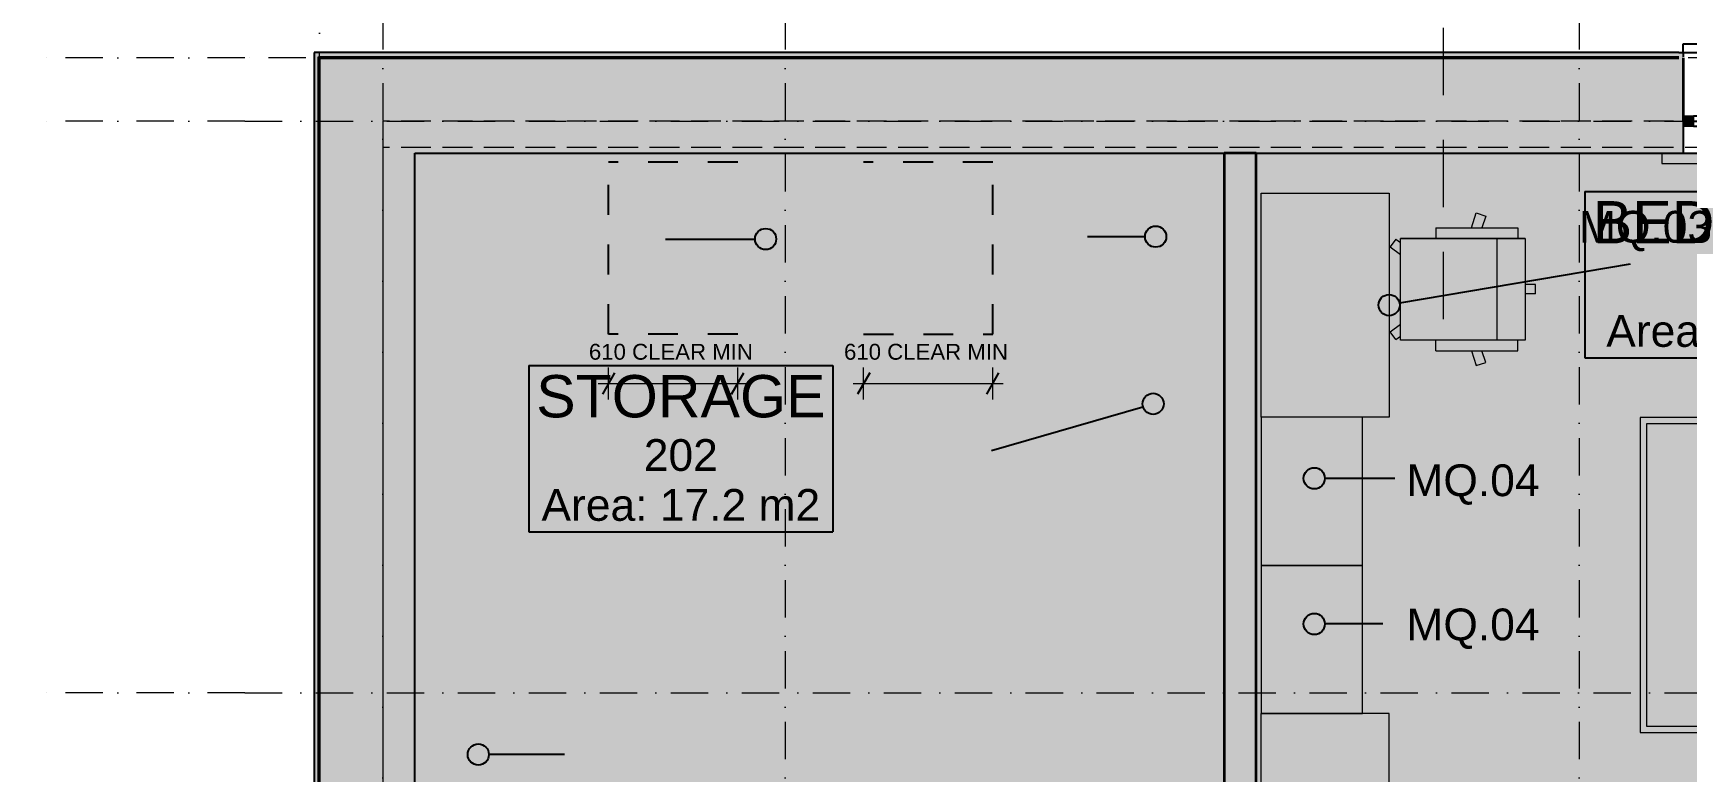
# Model space of a CAD drawing. Header units: millimetres. Extents: x -14278 to 96025, y -22378 to 34603.
# Drawn here: x 54349 to 62160, y 12176 to 15666 of the extents above; entities that cross this region are included whole.
import ezdxf
from ezdxf.enums import TextEntityAlignment as Align

# ---------------------------------------------------------------- set-up
doc = ezdxf.new("R2010")
doc.units = ezdxf.units.MM
doc.header["$MEASUREMENT"] = 0
for name, pattern in [('Dashed', [282.222223, 141.111112, -141.111112]), ('Dot & Dashed', [335.138881, 176.388884, -88.194442, 0, -70.555556]), ('Hidden Line', [195.611112, 141.111112, -54.5]), ('Long Dashed', [529.166651, 317.499995, -211.666656])]:
    doc.linetypes.add(name, pattern=pattern)
for name, color, linetype in [('A-Zz_20_10_90-T_TextFFEInternal', 7, 'Continuous'), ('A-Zz_60_50_80-P_MarkerSection', 7, 'Continuous'), ('NewA-Ee_25_10-M_WallsExternal', 7, 'Continuous'), ('NewA-Ee_25_10-M_WallsInternal', 7, 'Continuous'), ('NewA-Ee_30_10-M_Roofs', 7, 'Continuous'), ('NewA-Ee_30_40-M_Floors', 7, 'Continuous'), ('NewA-Ee_40_20-M_GeneralFFAndEInternalFixed', 7, 'Continuous'), ('NewA-Ee_40_20-M_GeneralFFAndEInternalMovable', 7, 'Continuous'), ('NewA-SL-M_SpacesInternal', 7, 'Continuous'), ('NewA-Ss_30_25-M_CeilingAndSoffitSystems', 7, 'Continuous'), ('NewA-Zz_20_10_90-T_TextFFEInternal', 7, 'Continuous'), ('NewA-Zz_20_20-D_DimensionFFE', 7, 'Continuous'), ('NewA-Zz_35_40_80-M_GridStructural', 7, 'Continuous'), ('NewA-Zz_50_90_00-M_GrossInternal', 7, 'Continuous'), ('NewA-Zz_60_50_90-P_VoidOpening', 7, 'Continuous')]:
    doc.layers.add(name, color=color, linetype=linetype)
doc.styles.add('GENERATED_STYLE_1', font='')
doc.styles.get('GENERATED_STYLE_1').set_extended_font_data('Arial')
doc.dimstyles.new('GENERATED_STYLE__3', dxfattribs={"dimtxt": 75, "dimasz": 76, "dimexe": 0.18, "dimexo": 300, "dimgap": 0.09, "dimtad": 1, "dimtih": 1, "dimtoh": 1, "dimdec": 0, "dimzin": 0, "dimdsep": 46, "dimtxsty": 'GENERATED_STYLE_1', "dimblk": 'ARROWHEAD_2', "dimblk1": 'ARROWHEAD_2', "dimblk2": 'ARROWHEAD_2', "dimcen": 0.09, "dimclrd": 6, "dimclre": 6, "dimclrt": 7, "dimazin": 0, "dimtfac": 1, "dimtdec": 4, "dimtmove": 2, "dimatfit": 3, "dimfxl": 0, "dimtolj": 1, "dimtzin": 0, "dimarcsym": 0})

# ---------------------------------------------------------------- blocks, each defined once
blk = doc.blocks.new('Slab_29_2', base_point=(88251.7, 6550.5))
at = {"layer": 'NewA-Ee_30_40-M_Floors', "linetype": 'Continuous', "lineweight": 13}
blk.add_hatch(color=254, dxfattribs=at).paths.add_polyline_path([(88251.7, 6550.5), (88251.7, 12847.7), (90701.4, 12847.7), (90701.4, 15099.7), (56152, 15099.7), (56152, 6550.5)])
at = {"layer": 'NewA-Ee_30_40-M_Floors', "color": 6, "linetype": 'Continuous', "lineweight": 13, "flags": 128}
blk.add_lwpolyline([(88251.7, 6550.5), (56152, 6550.5), (56152, 15099.7), (90701.4, 15099.7), (90701.4, 12847.7), (88251.7, 12847.7)], close=True, dxfattribs=at)
blk = doc.blocks.new('STORAGE_202_39_2', base_point=(57408.5, 13743.2))
at = {"layer": 'NewA-SL-M_SpacesInternal', "color": 253, "linetype": 'Continuous', "lineweight": 13}
for p, q in [((56152, 15099.7), (56152, 10606)), ((59975.3, 15099.7), (56152, 15099.7)), ((59975.3, 10606), (59975.3, 15099.7)), ((56152, 10606), (59975.3, 10606))]:
    blk.add_line(p, q, dxfattribs=at)
at = {"layer": 'NewA-SL-M_SpacesInternal', "linetype": 'Continuous'}
for p, q in [((56690.4, 14096.7), (56690.4, 13782.5)), ((56690.4, 14096.7), (58126.6, 14096.7)), ((58126.6, 14096.7), (58126.6, 13782.5)), ((56690.4, 13782.5), (56690.4, 13546.7)), ((58126.6, 13782.5), (58126.6, 13546.7)), ((56690.4, 13546.7), (56690.4, 13311)), ((58126.6, 13546.7), (58126.6, 13311)), ((56690.4, 13311), (58126.6, 13311))]:
    blk.add_line(p, q, dxfattribs=at)
at = {"layer": 'NewA-SL-M_SpacesInternal', "color": 5, "lineweight": 70, "style": 'GENERATED_STYLE_1'}
for tag, height, p in [('ROOM_NAME', 200, (57408.5, 14051)), ('ROOM_NUMBER', 150, (57408.5, 13748.2)), ('adj_text', 150, (57408.5, 13512.5))]:
    blk.add_attdef(tag, text='', height=height, dxfattribs=at).set_placement(p, align=Align.TOP_CENTER)
blk = doc.blocks.new('BEDROOM_203_40_2', base_point=(62437, 14565))
at = {"layer": 'NewA-SL-M_SpacesInternal', "color": 253, "linetype": 'Continuous', "lineweight": 13}
for p, q in [((60125.3, 15099.7), (60125.3, 11096.4)), ((63953.2, 15099.7), (60125.3, 15099.7)), ((63953.2, 11096.4), (63953.2, 15099.7)), ((60125.3, 11096.4), (60949.7, 11096.4)), ((60949.7, 11096.4), (60949.7, 8145.4)), ((62178.2, 8145.4), (62178.2, 11096.4)), ((62178.2, 11096.4), (63953.2, 11096.4)), ((60949.7, 8145.4), (62178.2, 8145.4))]:
    blk.add_line(p, q, dxfattribs=at)
at = {"layer": 'NewA-SL-M_SpacesInternal', "linetype": 'Continuous'}
for p, q in [((61678.3, 14918.6), (61678.3, 14604.3)), ((61678.3, 14918.6), (63195.6, 14918.6)), ((63195.6, 14918.6), (63195.6, 14604.3)), ((61678.3, 14604.3), (61678.3, 14368.6)), ((63195.6, 14604.3), (63195.6, 14368.6)), ((61678.3, 14368.6), (61678.3, 14132.8)), ((63195.6, 14368.6), (63195.6, 14132.8)), ((61678.3, 14132.8), (63195.6, 14132.8))]:
    blk.add_line(p, q, dxfattribs=at)
at = {"layer": 'NewA-SL-M_SpacesInternal', "color": 5, "lineweight": 70, "style": 'GENERATED_STYLE_1'}
for tag, height, p in [('ROOM_NAME', 200, (62437, 14872.8)), ('ROOM_NUMBER', 150, (62437, 14570)), ('adj_text', 150, (62437, 14334.3))]:
    blk.add_attdef(tag, text='', height=height, dxfattribs=at).set_placement(p, align=Align.TOP_CENTER)
blk = doc.blocks.new('Slab_38_2', base_point=(56152, 10606))
at = {"layer": 'NewA-Ss_30_25-M_CeilingAndSoffitSystems', "linetype": 'Continuous', "lineweight": 0}
blk.add_hatch(color=255, dxfattribs=at).paths.add_polyline_path([(56152, 10606), (57962.6, 10606), (57962.6, 11196.5), (58527.8, 11196.5), (58527.8, 10606), (59975.3, 10606), (59975.3, 15099.7), (56152, 15099.7)])
at = {"layer": 'NewA-Ss_30_25-M_CeilingAndSoffitSystems', "color": 6, "linetype": 'Continuous', "lineweight": 13, "flags": 128}
blk.add_lwpolyline([(56152, 10606), (57962.6, 10606), (57962.6, 11196.5), (58527.8, 11196.5), (58527.8, 10606), (59975.3, 10606), (59975.3, 15099.7), (56152, 15099.7)], close=True, dxfattribs=at)
blk = doc.blocks.new('Slab_39_2', base_point=(60125.3, 15099.7))
at = {"layer": 'NewA-Ss_30_25-M_CeilingAndSoffitSystems', "linetype": 'Continuous', "lineweight": 0}
blk.add_hatch(color=255, dxfattribs=at).paths.add_polyline_path([(60125.3, 15099.7), (60125.3, 11096.4), (60949.7, 11096.4), (60949.7, 8145.4), (62178.2, 8145.4), (62178.2, 11096.4), (63953.2, 11096.4), (63953.2, 15099.7)])
at = {"layer": 'NewA-Ss_30_25-M_CeilingAndSoffitSystems', "color": 6, "linetype": 'Continuous', "lineweight": 13, "flags": 128}
blk.add_lwpolyline([(60125.3, 15099.7), (63953.2, 15099.7), (63953.2, 11096.4), (62178.2, 11096.4), (62178.2, 8145.4), (60949.7, 8145.4), (60949.7, 11096.4), (60125.3, 11096.4)], close=True, dxfattribs=at)
blk = doc.blocks.new('Double Window 19_2')
at = {"layer": 'NewA-Ee_25_10-M_WallsExternal', "linetype": 'Continuous', "lineweight": 13}
for points in [[(-750, 0), (-750, -50), (-700, -50), (-700, 0)], [(0, -50), (0, 0), (-50, 0), (-50, -50)], [(0, 0), (0, -50), (50, -50), (50, 0)], [(750, -50), (750, 0), (700, 0), (700, -50)]]:
    blk.add_hatch(color=104, dxfattribs=at).paths.add_polyline_path(points)
at = {"layer": 'NewA-Ee_25_10-M_WallsExternal', "linetype": 'Continuous'}
for p, q in [((-750, 300), (-750, 340)), ((-750, 340), (750, 340)), ((750, 340), (750, 300)), ((-700, 0), (-50, 0)), ((50, 0), (700, 0)), ((-750, -24.9), (-750, -50)), ((-700, -25), (-50, -25)), ((-50, -50), (-700, -50)), ((50, -25), (700, -25)), ((700, -50), (50, -50)), ((750, -24.9), (750, -50)), ((-750, -175.2), (750, -175.2))]:
    blk.add_line(p, q, dxfattribs=at)
at = {"layer": 'NewA-Ee_25_10-M_WallsExternal', "linetype": 'Dashed'}
blk.add_line((-750, 300), (750, 300), dxfattribs=at)
at = {"layer": 'NewA-Ee_25_10-M_WallsExternal', "color": 24, "linetype": 'Continuous', "lineweight": 13}
for p, q in [((-750, 0), (-700, 0)), ((-700, 0), (-700, -50)), ((-50, -50), (-50, 0)), ((-50, 0), (0, 0)), ((0, 0), (50, 0)), ((50, 0), (50, -50)), ((700, -50), (700, 0)), ((700, 0), (750, 0)), ((-700, -50), (-750, -50)), ((0, -50), (-50, -50)), ((50, -50), (0, -50)), ((750, -50), (700, -50))]:
    blk.add_line(p, q, dxfattribs=at)
at = {"layer": 'NewA-Ee_25_10-M_WallsExternal', "color": 92, "linetype": 'Continuous', "lineweight": 35}
for p, q in [((-750, 0), (-750, -24.9)), ((750, 0), (750, -24.9))]:
    blk.add_line(p, q, dxfattribs=at)
blk = doc.blocks.new('Wall_68_2', base_point=(56001.7, 15250))
at = {"layer": 'NewA-Ee_25_10-M_WallsExternal', "linetype": 'Continuous', "lineweight": 13}
for points in [[(62121.6, 15574.9), (55676.8, 15574.9), (55696.9, 15554.8), (62121.6, 15554.8)], [(55701.7, 15550), (56001.7, 15250), (62141.7, 15250), (62141.7, 15274.9), (62121.6, 15274.9), (62121.6, 15550)], [(62121.6, 15574.9), (62121.6, 15274.9), (62141.7, 15274.9), (62141.7, 15574.9)], [(56001.7, 15250), (56072.1, 15179.6), (62128.7, 15179.6), (62128.7, 15224.9), (62141.7, 15224.9), (62141.7, 15250)], [(62128.7, 15179.6), (56072.1, 15179.6), (56135.6, 15116.1), (62128.7, 15116.1)], [(62128.7, 15099.7), (62141.7, 15099.7), (62141.7, 15224.9), (62128.7, 15224.9)], [(62128.7, 15116.1), (56135.6, 15116.1), (56152, 15099.7), (62128.7, 15099.7)]]:
    blk.add_hatch(color=6, dxfattribs=at).paths.add_polyline_path(points)
at = {"layer": 'NewA-Ee_25_10-M_WallsExternal', "linetype": 'Continuous'}
for p, q in [((55696.9, 15554.8), (62121.6, 15554.8)), ((62121.6, 15574.9), (62141.7, 15574.9)), ((62141.7, 15574.9), (62141.7, 15554.8)), ((62141.7, 15250), (62141.7, 15224.9)), ((62141.7, 15224.9), (62141.7, 15179.6)), ((62141.7, 15179.6), (62141.7, 15116.1)), ((62128.7, 15099.7), (62141.7, 15099.7)), ((62141.7, 15116.1), (62141.7, 15099.7))]:
    blk.add_line(p, q, dxfattribs=at)
at = {"layer": 'NewA-Ee_25_10-M_WallsExternal', "color": 92, "linetype": 'Continuous', "lineweight": 35}
for p, q in [((55701.7, 15550), (62121.6, 15550)), ((62141.7, 15550), (62141.7, 15274.9)), ((62141.7, 15274.9), (62141.7, 15250))]:
    blk.add_line(p, q, dxfattribs=at)
at = {"layer": 'NewA-Ee_25_10-M_WallsExternal', "linetype": 'Continuous', "flags": 128}
for points in [[(62121.6, 15574.9), (55676.8, 15574.9)], [(56152, 15099.7), (62128.7, 15099.7)]]:
    blk.add_lwpolyline(points, dxfattribs=at)
at = {"layer": 'NewA-Ee_25_10-M_WallsExternal', "linetype": 'Continuous', "zscale": 1000}
blk.add_blockref('Double Window 19_2', (62891.7, 15274.9), dxfattribs=at)
blk = doc.blocks.new('Wall_69_2', base_point=(56001.7, 15250))
at = {"layer": 'NewA-Ee_25_10-M_WallsExternal', "linetype": 'Continuous', "lineweight": 13}
for points in [[(55696.9, 6245.2), (55696.9, 15554.8), (55676.8, 15574.9), (55676.8, 6225.1)], [(56001.7, 6550), (56001.7, 15250), (55701.7, 15550), (55701.7, 6250)], [(56072.1, 6620.4), (56072.1, 15179.6), (56001.7, 15250), (56001.7, 6550)], [(56135.6, 6683.9), (56135.6, 15116.1), (56072.1, 15179.6), (56072.1, 6620.4)], [(56152, 6700.3), (56152, 15099.7), (56135.6, 15116.1), (56135.6, 6683.9)]]:
    blk.add_hatch(color=6, dxfattribs=at).paths.add_polyline_path(points)
at = {"layer": 'NewA-Ee_25_10-M_WallsExternal', "linetype": 'Continuous'}
blk.add_line((55696.9, 6245.2), (55696.9, 15554.8), dxfattribs=at)
at = {"layer": 'NewA-Ee_25_10-M_WallsExternal', "color": 92, "linetype": 'Continuous', "lineweight": 35}
blk.add_line((55701.7, 6250), (55701.7, 15550), dxfattribs=at)
at = {"layer": 'NewA-Ee_25_10-M_WallsExternal', "linetype": 'Continuous', "flags": 128}
for points in [[(55676.8, 15574.9), (55676.8, 6225.1)], [(56152, 6700.3), (56152, 15099.7)]]:
    blk.add_lwpolyline(points, dxfattribs=at)
blk = doc.blocks.new('Wall_84_2', base_point=(59975.3, 15099.7))
at = {"layer": 'NewA-Ee_25_10-M_WallsInternal', "linetype": 'Continuous', "lineweight": 13}
blk.add_hatch(color=6, dxfattribs=at).paths.add_polyline_path([(59975.3, 15099.7), (59975.3, 7995.4), (60125.3, 8145.4), (60125.3, 15099.7)])
at = {"layer": 'NewA-Ee_25_10-M_WallsInternal', "color": 92, "linetype": 'Continuous', "lineweight": 35, "flags": 128}
for points in [[(59975.3, 15099.7), (59975.3, 10606)], [(60125.3, 15099.7), (59975.3, 15099.7)], [(60125.3, 11096.4), (60125.3, 15099.7)], [(60125.3, 9081), (60125.3, 10971.4)], [(59975.3, 10456), (59975.3, 7995.4)], [(60125.3, 8145.4), (60125.3, 8956)]]:
    blk.add_lwpolyline(points, dxfattribs=at)
blk = doc.blocks.new('Standard grid marker')
at = {"layer": 'NewA-Zz_35_40_80-M_GridStructural', "color": 6, "linetype": 'Dot & Dashed', "lineweight": 13}
blk.add_line((1000, 0), (18130.8, 0), dxfattribs=at)
at = {"layer": 'NewA-Zz_35_40_80-M_GridStructural', "style": 'GENERATED_STYLE_1'}
blk.add_attdef('AC_MarkerText_1', text='', height=250, rotation=90, dxfattribs=at).set_placement((-250, 14.3), align=Align.MIDDLE_CENTER)
blk = doc.blocks.new('Standard grid marker_2')
at = {"layer": 'NewA-Zz_35_40_80-M_GridStructural', "color": 6, "linetype": 'Dot & Dashed', "lineweight": 13}
for q in [(0, 0), (40175.6, 0)]:
    blk.add_line((1000, 0), q, dxfattribs=at)
at = {"layer": 'NewA-Zz_35_40_80-M_GridStructural', "style": 'GENERATED_STYLE_1'}
blk.add_attdef('AC_MarkerText_1', text='', height=250, dxfattribs=at).set_placement((41425.6, 14.3), align=Align.MIDDLE_CENTER)
blk = doc.blocks.new('Standard grid marker_3')
at = {"layer": 'NewA-Zz_35_40_80-M_GridStructural', "color": 6, "linetype": 'Dot & Dashed', "lineweight": 13}
blk.add_line((0, 0), (19130.8, 0), dxfattribs=at)
blk = doc.blocks.new('Standard grid marker_4')
at = {"layer": 'NewA-Zz_35_40_80-M_GridStructural', "color": 6, "linetype": 'Dot & Dashed', "lineweight": 13}
for p, q in [((1000, 0), (40175.6, 0)), ((40175.6, 0), (41175.6, 0))]:
    blk.add_line(p, q, dxfattribs=at)
blk = doc.blocks.new('Venetian Blind 19')
at = {"layer": 'NewA-Ee_40_20-M_GeneralFFAndEInternalFixed', "color": 1, "linetype": 'Continuous', "lineweight": 18}
for p, q in [((1700, 50), (0, 50)), ((0, 50), (0, 0)), ((0, 0), (1700, 0)), ((1700, 0), (1700, 50))]:
    blk.add_line(p, q, dxfattribs=at)
blk = doc.blocks.new('Office Desk Rect 19')
at = {"layer": 'NewA-Ee_40_20-M_GeneralFFAndEInternalMovable', "color": 1, "linetype": 'Continuous', "lineweight": 18}
for p, q in [((1058.8625, 604.8375), (0, 604.8375)), ((0, 604.8375), (0, 0)), ((1058.8625, 0), (1058.8625, 604.8375)), ((0, 0), (1058.8625, 0))]:
    blk.add_line(p, q, dxfattribs=at)
blk = doc.blocks.new('Office Chair 04 19')
at = {"layer": 'NewA-Ee_40_20-M_GeneralFFAndEInternalMovable', "color": 1, "linetype": 'Continuous', "lineweight": 18}
for p, q in [((597.6, 632.6), (117.3, 632.6)), ((117.3, 632.6), (117.3, 43.3)), ((117.3, 632.6), (117.3, 43.3)), ((335.5, 682), (335.5, 632.6)), ((335.5, 682), (379.5, 682)), ((379.5, 682), (379.5, 632.6)), ((597.6, 632.6), (597.6, 43.3)), ((597.6, 43.3), (597.6, 632.6)), ((597.6, 632.6), (597.6, 43.3)), ((67.3, 210.1), (67.3, 598.2)), ((67.3, 598.2), (117.3, 598.2)), ((647.6, 598.2), (597.6, 598.2)), ((647.6, 210.1), (647.6, 598.2)), ((117.3, 501), (597.6, 501)), ((-3.2, 401.5), (11.5, 446.7)), ((67.3, 378.6), (-3.2, 401.5)), ((11.5, 446.7), (67.3, 428.6)), ((703.4, 446.7), (647.6, 428.6)), ((647.6, 378.6), (718.1, 401.5)), ((718.1, 401.5), (703.4, 446.7)), ((67.3, 210.1), (117.3, 210.1)), ((67.3, 210.1), (117.3, 210.1)), ((647.6, 210.1), (597.6, 210.1)), ((647.6, 210.1), (597.6, 210.1)), ((117.3, 43.3), (597.6, 43.3)), ((119.9, 21.7), (135.6, 43.3)), ((119.9, 21.7), (157.3, -5.4)), ((157.3, -5.4), (192.7, 43.3)), ((557.7, -5.4), (522.2, 43.3)), ((595, 21.7), (557.7, -5.4)), ((595, 21.7), (579.3, 43.3))]:
    blk.add_line(p, q, dxfattribs=at)
blk = doc.blocks.new('Bed Double 19')
at = {"layer": 'NewA-Ee_40_20-M_GeneralFFAndEInternalMovable', "color": 1, "linetype": 'Continuous', "lineweight": 18}
for p, q in [((1489.1, 1985.4), (0, 1985.4)), ((0, 1985.4), (0, 0)), ((1489.1, 0), (1489.1, 1985.4)), ((684.5, 1925.4), (60, 1925.4)), ((60, 1925.4), (60, 1505.4)), ((684.5, 1545.4), (684.5, 1925.4)), ((1429.1, 1925.4), (804.5, 1925.4)), ((804.5, 1925.4), (804.5, 1545.4)), ((1429.1, 1505.4), (1429.1, 1925.4)), ((210, 1545.4), (30, 1365.4)), ((60, 1505.4), (170, 1505.4)), ((170, 1505.4), (210, 1545.4)), ((210, 1545.4), (684.5, 1545.4)), ((744.5, 1545.4), (210, 1545.4)), ((210, 1545.4), (210, 1365.4)), ((1279.1, 1545.4), (744.5, 1545.4)), ((804.5, 1545.4), (1279.1, 1545.4)), ((1279.1, 1545.4), (1319.1, 1505.4)), ((1459.1, 1365.4), (1279.1, 1545.4)), ((1279.1, 1545.4), (1279.1, 1365.4)), ((1319.1, 1505.4), (1429.1, 1505.4)), ((30, 1365.4), (30, 30)), ((30, 1365.4), (210, 1365.4)), ((1459.1, 1365.4), (1279.1, 1365.4)), ((1459.1, 30), (1459.1, 1365.4)), ((0, 0), (1489.1, 0)), ((30, 30), (744.5, 30)), ((744.5, 30), (1459.1, 30))]:
    blk.add_line(p, q, dxfattribs=at)
blk = doc.blocks.new('Wardrobe 19')
at = {"layer": 'NewA-Ee_40_20-M_GeneralFFAndEInternalMovable', "color": 1, "linetype": 'Continuous', "lineweight": 18}
for p, q in [((1059.4, 604.8), (0, 604.8)), ((0, 604.8), (0, 0)), ((1059.4, 0), (1059.4, 604.8)), ((0, 0), (1059.4, 0))]:
    blk.add_line(p, q, dxfattribs=at)
blk = doc.blocks.new('Credenza 19_2')
at = {"layer": 'NewA-Ee_40_20-M_GeneralFFAndEInternalMovable', "color": 1, "linetype": 'Continuous', "lineweight": 18}
for p, q in [((700, 478.4), (0, 478.4)), ((0, 478.4), (0, 0)), ((700, 0), (700, 478.4)), ((0, 0), (700, 0))]:
    blk.add_line(p, q, dxfattribs=at)
blk = doc.blocks.new('Beam_16_2', base_point=(90851.7, 6550))
at = {"layer": 'NewA-Ee_30_10-M_Roofs', "color": 6, "linetype": 'Hidden Line', "lineweight": 13}
for p, q in [((90851.7, 15250), (56001.7, 15250)), ((56001.7, 15250), (56001.7, 6550))]:
    blk.add_line(p, q, dxfattribs=at)
blk = doc.blocks.new('Line_65_2', base_point=(56859.1, 12258.3))
at = {"layer": 'NewA-Zz_20_10_90-T_TextFFEInternal', "linetype": 'Continuous'}
blk.add_hatch(color=256, dxfattribs=at).paths.add_polyline_path([(56502, 12258.3), (56498.2, 12277.5), (56487.4, 12293.7), (56471.2, 12304.5), (56452, 12308.3), (56432.9, 12304.5), (56416.7, 12293.7), (56405.8, 12277.5), (56402, 12258.3), (56405.8, 12239.2), (56416.7, 12223), (56432.9, 12212.1), (56452, 12208.3), (56471.2, 12212.1), (56487.4, 12223), (56498.2, 12239.2)])
blk.add_line((56859.1, 12258.3), (56502, 12258.3), dxfattribs=at)
blk.add_circle((56452, 12258.3), 50, dxfattribs=at)
blk = doc.blocks.new('Line_66_2', base_point=(57336.5, 14693.4))
at = {"layer": 'NewA-Zz_20_10_90-T_TextFFEInternal', "linetype": 'Continuous'}
blk.add_hatch(color=256, dxfattribs=at).paths.add_polyline_path([(57858.9, 14693.4), (57855.1, 14712.5), (57844.3, 14728.7), (57828.1, 14739.6), (57808.9, 14743.4), (57789.8, 14739.6), (57773.6, 14728.7), (57762.7, 14712.5), (57758.9, 14693.4), (57762.7, 14674.3), (57773.6, 14658), (57789.8, 14647.2), (57808.9, 14643.4), (57828.1, 14647.2), (57844.3, 14658), (57855.1, 14674.3)])
blk.add_line((57336.5, 14693.4), (57758.9, 14693.4), dxfattribs=at)
blk.add_circle((57808.9, 14693.4), 50, dxfattribs=at)
blk = doc.blocks.new('Line_67_2', base_point=(59328.7, 14704.9))
at = {"layer": 'NewA-Zz_20_10_90-T_TextFFEInternal', "linetype": 'Continuous'}
blk.add_hatch(color=256, dxfattribs=at).paths.add_polyline_path([(59701.1, 14704.9), (59697.3, 14724), (59686.4, 14740.3), (59670.2, 14751.1), (59651.1, 14754.9), (59631.9, 14751.1), (59615.7, 14740.3), (59604.9, 14724), (59601.1, 14704.9), (59604.9, 14685.8), (59615.7, 14669.6), (59631.9, 14658.7), (59651.1, 14654.9), (59670.2, 14658.7), (59686.4, 14669.6), (59697.3, 14685.8)])
blk.add_line((59328.7, 14704.9), (59601.1, 14704.9), dxfattribs=at)
blk.add_circle((59651.1, 14704.9), 50, dxfattribs=at)
blk = doc.blocks.new('Line_70_2', base_point=(60724.6, 12875.1))
at = {"layer": 'NewA-Zz_20_10_90-T_TextFFEInternal', "linetype": 'Continuous'}
blk.add_hatch(color=256, dxfattribs=at).paths.add_polyline_path([(60449.9, 12875.1), (60446.1, 12894.2), (60435.2, 12910.4), (60419, 12921.3), (60399.9, 12925.1), (60380.7, 12921.3), (60364.5, 12910.4), (60353.7, 12894.2), (60349.9, 12875.1), (60353.7, 12855.9), (60364.5, 12839.7), (60380.7, 12828.9), (60399.9, 12825.1), (60419, 12828.9), (60435.2, 12839.7), (60446.1, 12855.9)])
blk.add_line((60724.6, 12875.1), (60449.9, 12875.1), dxfattribs=at)
blk.add_circle((60399.9, 12875.1), 50, dxfattribs=at)
blk = doc.blocks.new('Line_71_2', base_point=(60781.2, 13563.1))
at = {"layer": 'NewA-Zz_20_10_90-T_TextFFEInternal', "linetype": 'Continuous'}
blk.add_hatch(color=256, dxfattribs=at).paths.add_polyline_path([(60449.9, 13563.1), (60446.1, 13582.2), (60435.2, 13598.5), (60419, 13609.3), (60399.9, 13613.1), (60380.7, 13609.3), (60364.5, 13598.5), (60353.7, 13582.2), (60349.9, 13563.1), (60353.7, 13544), (60364.5, 13527.7), (60380.7, 13516.9), (60399.9, 13513.1), (60419, 13516.9), (60435.2, 13527.7), (60446.1, 13544)])
blk.add_line((60781.2, 13563.1), (60449.9, 13563.1), dxfattribs=at)
blk.add_circle((60399.9, 13563.1), 50, dxfattribs=at)
blk = doc.blocks.new('Line_72_2', base_point=(61892, 14575.1))
at = {"layer": 'NewA-Zz_20_10_90-T_TextFFEInternal', "linetype": 'Continuous'}
blk.add_hatch(color=256, dxfattribs=at).paths.add_polyline_path([(60803.6, 14381.4), (60799.8, 14400.5), (60789, 14416.7), (60772.8, 14427.6), (60753.6, 14431.4), (60734.5, 14427.6), (60718.3, 14416.7), (60707.4, 14400.5), (60703.6, 14381.4), (60707.4, 14362.2), (60718.3, 14346), (60734.5, 14335.2), (60753.6, 14331.4), (60772.8, 14335.2), (60789, 14346), (60799.8, 14362.2)])
blk.add_line((61892, 14575.1), (60802.9, 14389.8), dxfattribs=at)
blk.add_circle((60753.6, 14381.4), 50, dxfattribs=at)
blk = doc.blocks.new('Line_78_2', base_point=(58876.4, 13694.3))
at = {"layer": 'NewA-Zz_20_10_90-T_TextFFEInternal', "linetype": 'Continuous'}
blk.add_hatch(color=256, dxfattribs=at).paths.add_polyline_path([(59689.1, 13915), (59685.3, 13934.1), (59674.5, 13950.4), (59658.2, 13961.2), (59639.1, 13965), (59620, 13961.2), (59603.8, 13950.4), (59592.9, 13934.1), (59589.1, 13915), (59592.9, 13895.9), (59603.8, 13879.7), (59620, 13868.8), (59639.1, 13865), (59658.2, 13868.8), (59674.5, 13879.7), (59685.3, 13895.9)])
blk.add_line((58876.4, 13694.3), (59591.1, 13901.1), dxfattribs=at)
blk.add_circle((59639.1, 13915), 50, dxfattribs=at)
blk = doc.blocks.new('*D1058', base_point=(56001.7, 0))
at = {"layer": 'NewA-Zz_20_20-D_DimensionFFE', "linetype": 'Continuous'}
for p, q in [((57095.9, 14061), (57038.2, 13961)), ((57648.2, 13961), (57705.9, 14061))]:
    blk.add_line(p, q, dxfattribs=at)
at = {"layer": 'NewA-Zz_20_20-D_DimensionFFE', "color": 6, "linetype": 'Continuous', "lineweight": 13}
for p, q in [((57067.1, 13936), (57067.1, 14086)), ((57677.1, 13936), (57677.1, 14086)), ((57018.2, 14011), (57067.1, 14011)), ((57067.1, 14011), (57677.1, 14011)), ((57677.1, 14011), (57726, 14011))]:
    blk.add_line(p, q, dxfattribs=at)
at = {"layer": 'NewA-Zz_20_20-D_DimensionFFE', "insert": (56974.4, 14122.4), "char_height": 75, "attachment_point": 7, "style": 'GENERATED_STYLE_1'}
blk.add_mtext('\\A1;{\\fArial|b0|i0|c0|p34;610 CLEAR MIN}', dxfattribs=at)
blk = doc.blocks.new('ARROWHEAD_2')
at = {"color": 0, "linetype": 'Continuous', "lineweight": 0}
for p, q in [((0, 0), (-1, 0)), ((-0.38, -0.66), (0.38, 0.66))]:
    blk.add_line(p, q, dxfattribs=at)
blk = doc.blocks.new('*D1059', base_point=(56001.7, 0))
at = {"layer": 'NewA-Zz_20_20-D_DimensionFFE', "linetype": 'Continuous'}
for p, q in [((58300.7, 14061), (58243, 13961)), ((58853, 13961), (58910.7, 14061))]:
    blk.add_line(p, q, dxfattribs=at)
at = {"layer": 'NewA-Zz_20_20-D_DimensionFFE', "color": 6, "linetype": 'Continuous', "lineweight": 13}
for p, q in [((58271.8, 13936), (58271.8, 14086)), ((58881.8, 13936), (58881.8, 14086)), ((58222.9, 14011), (58271.8, 14011)), ((58271.8, 14011), (58881.8, 14011)), ((58881.8, 14011), (58930.7, 14011))]:
    blk.add_line(p, q, dxfattribs=at)
at = {"layer": 'NewA-Zz_20_20-D_DimensionFFE', "insert": (58179.2, 14122.4), "char_height": 75, "attachment_point": 7, "style": 'GENERATED_STYLE_1'}
blk.add_mtext('\\A1;{\\fArial|b0|i0|c0|p34;610 CLEAR MIN}', dxfattribs=at)
blk = doc.blocks.new('Label_163_2', base_point=(60724.6, 13032.3))
at = {"layer": 'A-Zz_20_10_90-T_TextFFEInternal', "insert": (61149.6, 12948), "char_height": 150, "attachment_point": 2, "style": 'GENERATED_STYLE_1'}
blk.add_mtext('\\fArial|b0|i0|c0|p34;MQ.04\\fArial|b0|i0|c0|p34;\\fArial|b0|i0|c0|p34;\\fArial|b0|i0|c0|p34;\\fArial|b0|i0|c0|p34;\\fArial|b0|i0|c0|p34;\\fArial|b0|i0|c0|p34;\\fArial|b0|i0|c0|p34;\\fArial|b0|i0|c0|p34;\\fArial|b0|i0|c0|p34;\\fArial|b0|i0|c0|p34;\\fArial|b0|i0|c0|p34;\\fArial|b0|i0|c0|p34;\\fArial|b0|i0|c0|p34;\\fArial|b0|i0|c0|p34;\\fArial|b0|i0|c0|p34;\\fArial|b0|i0|c0|p34;\\fArial|b0|i0|c0|p34;\\fArial|b0|i0|c0|p34;\\fArial|b0|i0|c0|p34;\\fArial|b0|i0|c0|p34;\\fArial|b0|i0|c0|p34;\\fArial|b0|i0|c0|p34;\\fArial|b0|i0|c0|p34;\\fArial|b0|i0|c0|p34;\\fArial|b0|i0|c0|p34;\\fArial|b0|i0|c0|p34;\\fArial|b0|i0|c0|p34;\\fArial|b0|i0|c0|p34;\\fArial|b0|i0|c0|p34;}', dxfattribs=at)
blk = doc.blocks.new('Label_164_2', base_point=(60724.6, 13713.2))
at = {"layer": 'A-Zz_20_10_90-T_TextFFEInternal', "insert": (61149.6, 13628.9), "char_height": 150, "attachment_point": 2, "style": 'GENERATED_STYLE_1'}
blk.add_mtext('\\fArial|b0|i0|c0|p34;MQ.04\\fArial|b0|i0|c0|p34;\\fArial|b0|i0|c0|p34;\\fArial|b0|i0|c0|p34;\\fArial|b0|i0|c0|p34;\\fArial|b0|i0|c0|p34;\\fArial|b0|i0|c0|p34;\\fArial|b0|i0|c0|p34;\\fArial|b0|i0|c0|p34;\\fArial|b0|i0|c0|p34;\\fArial|b0|i0|c0|p34;\\fArial|b0|i0|c0|p34;\\fArial|b0|i0|c0|p34;\\fArial|b0|i0|c0|p34;\\fArial|b0|i0|c0|p34;\\fArial|b0|i0|c0|p34;\\fArial|b0|i0|c0|p34;\\fArial|b0|i0|c0|p34;\\fArial|b0|i0|c0|p34;\\fArial|b0|i0|c0|p34;\\fArial|b0|i0|c0|p34;\\fArial|b0|i0|c0|p34;\\fArial|b0|i0|c0|p34;\\fArial|b0|i0|c0|p34;\\fArial|b0|i0|c0|p34;\\fArial|b0|i0|c0|p34;\\fArial|b0|i0|c0|p34;\\fArial|b0|i0|c0|p34;\\fArial|b0|i0|c0|p34;\\fArial|b0|i0|c0|p34;}', dxfattribs=at)
blk = doc.blocks.new('Label_165_2', base_point=(61539.4, 14910.8))
at = {"layer": 'A-Zz_20_10_90-T_TextFFEInternal', "insert": (61964.4, 14826.5), "char_height": 150, "attachment_point": 2, "style": 'GENERATED_STYLE_1'}
blk.add_mtext('\\fArial|b0|i0|c0|p34;MQ.03\\fArial|b0|i0|c0|p34;\\fArial|b0|i0|c0|p34;\\fArial|b0|i0|c0|p34;\\fArial|b0|i0|c0|p34;\\fArial|b0|i0|c0|p34;\\fArial|b0|i0|c0|p34;\\fArial|b0|i0|c0|p34;\\fArial|b0|i0|c0|p34;\\fArial|b0|i0|c0|p34;\\fArial|b0|i0|c0|p34;\\fArial|b0|i0|c0|p34;\\fArial|b0|i0|c0|p34;\\fArial|b0|i0|c0|p34;\\fArial|b0|i0|c0|p34;\\fArial|b0|i0|c0|p34;\\fArial|b0|i0|c0|p34;\\fArial|b0|i0|c0|p34;\\fArial|b0|i0|c0|p34;\\fArial|b0|i0|c0|p34;\\fArial|b0|i0|c0|p34;\\fArial|b0|i0|c0|p34;\\fArial|b0|i0|c0|p34;\\fArial|b0|i0|c0|p34;\\fArial|b0|i0|c0|p34;\\fArial|b0|i0|c0|p34;\\fArial|b0|i0|c0|p34;\\fArial|b0|i0|c0|p34;\\fArial|b0|i0|c0|p34;\\fArial|b0|i0|c0|p34;}', dxfattribs=at)
blk = doc.blocks.new('Cutting Plane_21_2', base_point=(61009.8, -2269))
at = {"layer": 'A-Zz_60_50_80-P_MarkerSection', "color": 6, "linetype": 'Long Dashed', "lineweight": 13}
blk.add_line((61009.8, 14315.3), (61009.8, 18515.3), dxfattribs=at)
blk = doc.blocks.new('Beam_18_2', base_point=(90851.7, 6426.7))
at = {"layer": 'NewA-Zz_60_50_90-P_VoidOpening', "color": 6, "linetype": 'Hidden Line', "lineweight": 13}
for p, q in [((90851.7, 15126.7), (56001.7, 15126.7)), ((56001.7, 15126.7), (56001.7, 6426.7))]:
    blk.add_line(p, q, dxfattribs=at)

msp = doc.modelspace()

# ---------------------------------------------------------------- hatches: boundary and pattern name
at = {"layer": 'NewA-Zz_50_90_00-M_GrossInternal', "linetype": 'Continuous', "lineweight": 140}
msp.add_hatch(color=1, dxfattribs=at).paths.add_polyline_path([(56152, 15099.7), (90701.4, 15099.7), (90701.4, 6700.3), (61501.4, 6700.3), (61501.4, 2150.3), (58052, 2150.3), (58052, 6700.3), (56152, 6700.3)])

# ---------------------------------------------------------------- linework, layer by layer
at = {"layer": 'NewA-Zz_20_10_90-T_TextFFEInternal', "linetype": 'Dashed'}
for p, q in [((57677.1, 15056.3), (57067.1, 15056.3)), ((57067.1, 14244.1), (57067.1, 15056.3)), ((58881.8, 15056.3), (58271.8, 15056.3)), ((58881.8, 14244.1), (58881.8, 15056.3)), ((57677.1, 14244.1), (57067.1, 14244.1)), ((58271.8, 14244.1), (58881.8, 14244.1))]:
    msp.add_line(p, q, dxfattribs=at)
at = {"layer": 'NewA-Zz_50_90_00-M_GrossInternal', "linetype": 'Continuous', "flags": 128}
msp.add_lwpolyline([(56152, 15099.7), (90701.4, 15099.7), (90701.4, 6700.3), (61501.4, 6700.3), (61501.4, 2150.3), (58052, 2150.3), (58052, 6700.3), (56152, 6700.3)], close=True, dxfattribs=at)

# ---------------------------------------------------------------- block references
at = {"layer": 'A-Zz_20_10_90-T_TextFFEInternal', "color": 6, "linetype": 'Continuous', "lineweight": 13}
for name, p in [('Label_165_2', (61539.4, 14910.8)), ('Label_164_2', (60724.6, 13713.2)), ('Label_163_2', (60724.6, 13032.3))]:
    msp.add_blockref(name, p, dxfattribs=at)
at = {"layer": 'A-Zz_60_50_80-P_MarkerSection', "color": 6, "lineweight": 13}
msp.add_blockref('Cutting Plane_21_2', (61009.8, -2269), dxfattribs=at)
at = {"layer": 'NewA-Ee_25_10-M_WallsExternal', "color": 92, "lineweight": 35}
for name in ['Wall_68_2', 'Wall_69_2']:
    msp.add_blockref(name, (56001.7, 15250), dxfattribs=at)
at = {"layer": 'NewA-Ee_25_10-M_WallsInternal', "color": 92, "lineweight": 35}
msp.add_blockref('Wall_84_2', (59975.3, 15099.7), dxfattribs=at)
at = {"layer": 'NewA-Ee_30_10-M_Roofs', "color": 6, "lineweight": 13}
msp.add_blockref('Beam_16_2', (90851.7, 6550), dxfattribs=at)
at = {"layer": 'NewA-Ee_30_40-M_Floors', "color": 6, "linetype": 'Continuous', "lineweight": 13}
msp.add_blockref('Slab_29_2', (88251.7, 6550.5), dxfattribs=at)
at = {"layer": 'NewA-Ee_40_20-M_GeneralFFAndEInternalFixed', "color": 6, "linetype": 'Continuous', "lineweight": 13, "zscale": 1000}
msp.add_blockref('Venetian Blind 19', (62041.7, 15049.7), dxfattribs=at)
at = {"layer": 'NewA-Ee_40_20-M_GeneralFFAndEInternalMovable', "color": 6, "linetype": 'Continuous', "lineweight": 13, "xscale": -1, "zscale": 1000}
for name, p, rotation in [('Office Desk Rect 19', (60753.6, 14910.8), 90), ('Office Chair 04 19', (60763.3, 14098.6), 270)]:
    msp.add_blockref(name, p, dxfattribs=dict(at, rotation=rotation))
at = {"layer": 'NewA-Ee_40_20-M_GeneralFFAndEInternalMovable', "color": 6, "linetype": 'Continuous', "lineweight": 13, "zscale": 1000}
for name, p, rotation in [('Credenza 19_2', (60627.2, 13151.9), 90), ('Bed Double 19', (61939, 13850.9), 270), ('Credenza 19_2', (60627.2, 12451.9), 90), ('Wardrobe 19', (60753.1, 11392.5), 90)]:
    msp.add_blockref(name, p, dxfattribs=dict(at, rotation=rotation))
at = {"layer": 'NewA-SL-M_SpacesInternal', "linetype": 'Continuous'}
for name, p, values in [('STORAGE_202_39_2', (57408.5, 13743.2), {'ROOM_NAME': 'STORAGE', 'ROOM_NUMBER': '202', 'adj_text': 'Area: 17.2 m2'}), ('BEDROOM_203_40_2', (62437, 14565), {'ROOM_NAME': 'BEDROOM', 'ROOM_NUMBER': '203', 'adj_text': 'Area: 18.9 m2'})]:
    msp.add_blockref(name, p, dxfattribs=at).add_auto_attribs(values)
at = {"layer": 'NewA-Ss_30_25-M_CeilingAndSoffitSystems', "color": 6, "linetype": 'Continuous', "lineweight": 13}
for name, p in [('Slab_38_2', (56152, 10606)), ('Slab_39_2', (60125.3, 15099.7))]:
    msp.add_blockref(name, p, dxfattribs=at)
at = {"layer": 'NewA-Zz_20_10_90-T_TextFFEInternal', "linetype": 'Continuous'}
for name, p in [('Line_66_2', (57336.5, 14693.4)), ('Line_67_2', (59328.7, 14704.9)), ('Line_72_2', (61892, 14575.1)), ('Line_78_2', (58876.4, 13694.3)), ('Line_71_2', (60781.2, 13563.1)), ('Line_70_2', (60724.6, 12875.1)), ('Line_65_2', (56859.1, 12258.3))]:
    msp.add_blockref(name, p, dxfattribs=at)
at = {"layer": 'NewA-Zz_35_40_80-M_GridStructural', "color": 1, "linetype": 'Continuous', "lineweight": 18, "zscale": 1000}
for name, p, rotation in [('Standard grid marker', (56001.7, 17770.2), 270), ('Standard grid marker', (57901.7, 17770.2), 270), ('Standard grid marker', (61651.7, 17770.2), 270), ('Standard grid marker_3', (55701.7, -1360.6), 90), ('Standard grid marker_4', (95525, 15550), 180)]:
    msp.add_blockref(name, p, dxfattribs=dict(at, rotation=rotation))
for p in [(54349.4, 15250), (54349.4, 12550)]:
    msp.add_blockref('Standard grid marker_2', p, dxfattribs=at)
at = {"layer": 'NewA-Zz_60_50_90-P_VoidOpening', "color": 6, "lineweight": 13}
msp.add_blockref('Beam_18_2', (90851.7, 6426.7), dxfattribs=at)

# ---------------------------------------------------------------- dimensions: what is measured, and where the dimension line sits
at = {"layer": 'NewA-Zz_20_20-D_DimensionFFE', "color": 6, "linetype": 'Continuous', "lineweight": 13}
for base, p1, p2, picture, middle in [((57677.1, 14011), (57067.1, 14244.1), (57677.1, 14244.1), '*D1058', (57360.8, 14159.9)), ((58881.8, 14011), (58271.8, 14244.1), (58881.8, 14244.1), '*D1059', (58565.6, 14159.9))]:
    dim = msp.add_linear_dim(base=base, p1=p1, p2=p2, text='610 CLEAR MIN', dimstyle='GENERATED_STYLE__3', dxfattribs=at)
    dim.commit()
    dim.dimension.update_dxf_attribs({"geometry": picture, "text_midpoint": middle, "dimtype": 160})

doc.saveas('drawing.dxf')
